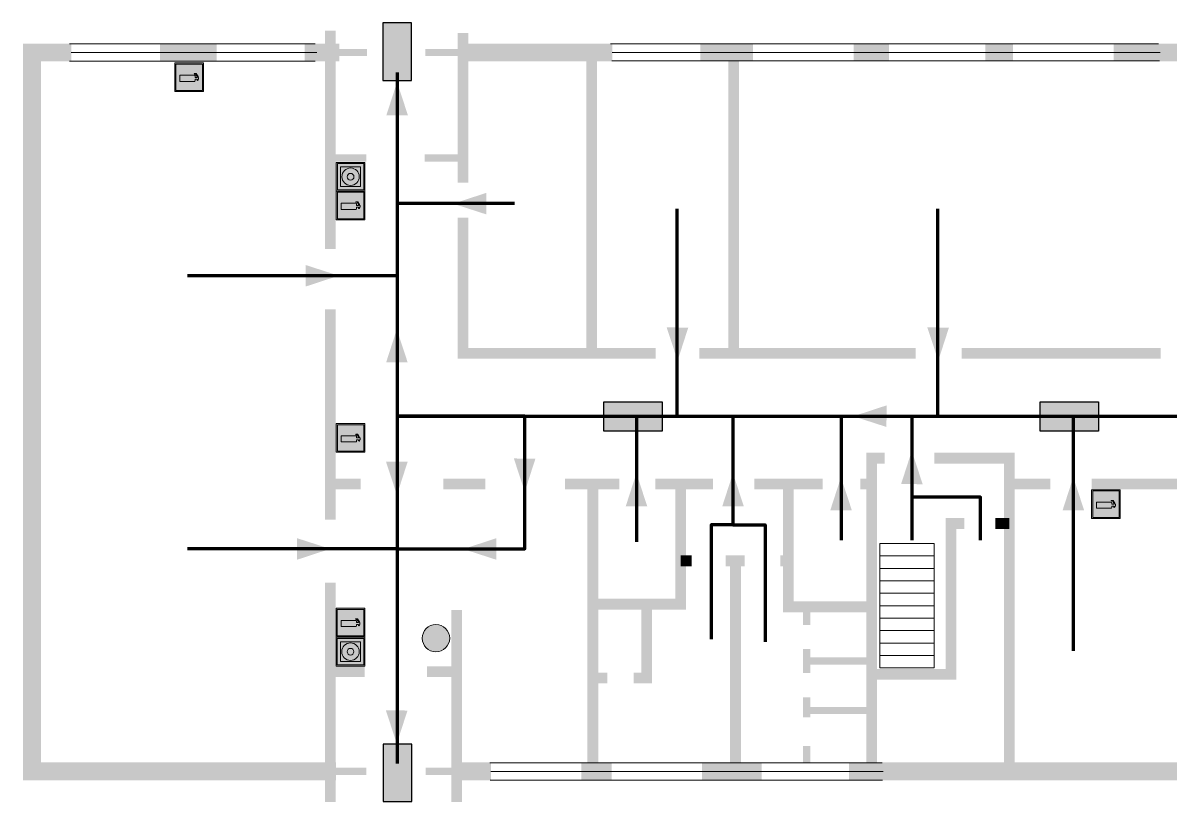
# Model space of a CAD drawing. Header units: millimetres. Extents: x 13810 to 67229, y 12374 to 21950.
# Drawn here: x 24363.1 to 24682.3, y 19631 to 19848.2 of the extents above; entities that cross this region are included whole.
import ezdxf

# ---------------------------------------------------------------- set-up
doc = ezdxf.new("R2010")
doc.units = ezdxf.units.MM
doc.layers.add('План_Штампы', color=7, linetype='Continuous')

# ---------------------------------------------------------------- blocks, each defined once
blk = doc.blocks.new('A$C32E8229D')
at = {"true_color": 0xffffff}
blk.add_hatch(color=7, dxfattribs=at).paths.add_polyline_path([(0, 0), (0, -8), (16, -8), (16, 0)])
h = blk.add_hatch(color=126)
h.paths.add_polyline_path([(0.2, -0.2), (15.8, -0.2), (15.8, -7.8), (0.2, -7.8)])
h.paths.add_polyline_path([(13.49, -2.05), (12.08, -2.05), (11.37, -2.63, 0.162397), (11.29, -2.84), (11.29, -3.63), (10.35, -3.63), (10.35, -4.05), (11.68, -4.05), (11.68, -3.48), (12.26, -4.28), (11.29, -5.1), (11.29, -6.78), (11.85, -6.78), (11.85, -5.44), (12.8, -4.64), (12.8, -5.94), (14.46, -5.94), (14.46, -5.39), (13.45, -5.39), (13.45, -3.97), (12.46, -2.59), (13.15, -2.59), (13.69, -3.34), (14.18, -3)], flags=16)
h.paths.add_polyline_path([(10.74, -1.82, 1), (11.8, -1.82, 1)], flags=16)
h.paths.add_polyline_path([(9.39, -3.59), (5.99, -3.59), (6.56, -3.03), (5.91, -3.03), (5.1, -3.83), (5.91, -4.64), (6.56, -4.64), (5.99, -4.09), (9.39, -4.09)], flags=16)
h.paths.add_polyline_path([(4.29, -1.08), (1.72, -1.08), (1.72, -6.6), (4.29, -6.6)], flags=16)
at = {"color": 126}
blk.add_lwpolyline([(16, -8), (0, -8), (0, 0), (16, 0)], close=True, dxfattribs=at)
blk = doc.blocks.new('A$C7B8C2D5B')
at = {"lineweight": 0}
h = blk.add_hatch(color=5, dxfattribs=at)
h.dxf.hatch_style = 1
h.paths.add_polyline_path([(1.4, -3.02, 1), (-2.11, -3.02, 1)])
at = {"color": 5, "lineweight": 0}
blk.add_circle((-0.36, -3.02), 1.75, dxfattribs=at)
blk = doc.blocks.new('A$C54414219')
at = {"true_color": 0xffffff}
h = blk.add_hatch(color=7, dxfattribs=at)
h.paths.add_polyline_path([(2.39, -9.45), (2.39, -18.3), (11.23, -18.3), (11.23, -9.45)], flags=0)
h.paths.add_polyline_path([(10.71, -13.87, -1), (2.92, -13.87, -1)], flags=0)
h.paths.add_polyline_path([(8.3, -13.87, -1), (5.33, -13.87, -1)], flags=0)
h.paths.add_polyline_path([(0.41, -7.47), (0.41, -20.27), (13.21, -20.27), (13.21, -7.47)])
h.paths.add_polyline_path([(0.92, -19.77), (12.71, -19.77), (12.71, -7.98), (0.92, -7.98)], flags=16)
h.paths.add_polyline_path([(11.23, -9.45), (11.23, -18.3), (2.39, -18.3), (2.39, -9.45)], flags=0)
at = {"lineweight": 5}
h = blk.add_hatch(color=242, dxfattribs=at)
h.paths.add_polyline_path([(12.71, -7.98), (0.92, -7.98), (0.92, -19.77), (12.71, -19.77)])
h.paths.add_polyline_path([(11.23, -18.3), (2.39, -18.3), (2.39, -9.45), (11.23, -9.45)], flags=16)
h.paths.add_polyline_path([(10.71, -13.87, -1), (2.92, -13.87, -1)], flags=0)
h.paths.add_polyline_path([(8.3, -13.87, -1), (5.33, -13.87, -1)], flags=0)
at = {"true_color": 0xffffff}
h = blk.add_hatch(color=7, dxfattribs=at)
h.paths.add_polyline_path([(2.39, -9.45), (2.39, -18.3), (11.23, -18.3), (11.23, -9.45)])
h.paths.add_polyline_path([(10.71, -13.87, -1), (2.92, -13.87, -1)], flags=16)
h.paths.add_polyline_path([(8.3, -13.87, -1), (5.33, -13.87, -1)], flags=0)
at = {"lineweight": 5}
h = blk.add_hatch(color=242, dxfattribs=at)
h.paths.add_polyline_path([(2.92, -13.87, 1), (10.71, -13.87, 1)])
h.paths.add_polyline_path([(8.3, -13.87, -1), (5.33, -13.87, -1)], flags=16)
at = {"color": 242, "lineweight": 5}
for p, q in [((0.41, -20.27), (0.41, -7.47)), ((0.41, -7.47), (13.21, -7.47)), ((0.41, -7.47), (13.21, -7.47)), ((13.21, -20.27), (13.21, -7.47)), ((0.41, -20.27), (13.21, -20.27))]:
    blk.add_line(p, q, dxfattribs=at)
for points in [[(0.92, -7.98), (12.71, -7.98), (12.71, -19.77), (0.92, -19.77)], [(2.39, -9.45), (11.23, -9.45), (11.23, -18.3), (2.39, -18.3)]]:
    blk.add_lwpolyline(points, close=True, dxfattribs=at)
for radius in [3.89, 1.49]:
    blk.add_circle((6.81, -13.87), radius, dxfattribs=at)
blk = doc.blocks.new('A$C7B4425F7')
at = {"true_color": 0xffffff}
blk.add_hatch(color=7, dxfattribs=at).paths.add_polyline_path([(0, 0), (-16, 0), (-16, -8), (0, -8)])
h = blk.add_hatch(color=126)
h.paths.add_polyline_path([(-0.2, -0.2), (-15.8, -0.2), (-15.8, -7.8), (-0.2, -7.8)])
h.paths.add_polyline_path([(-11.76, -2.03), (-11.76, -3.66), (-11.17, -3.66, -0.568275), (-11.17, -6.18), (-12.58, -6.18), (-12.58, -2.03)], flags=16)
h.paths.add_polyline_path([(-13.33, -4.12, -0.495768), (-13.59, -6.18), (-15.03, -6.18), (-15.03, -2.03), (-13.59, -2.03, -0.487973)], flags=16)
h.paths.add_polyline_path([(-10.25, -2.03), (-9.48, -2.03), (-9.48, -6.18), (-10.25, -6.18)], flags=16)
h.paths.add_polyline_path([(-13.84, -3.69), (-14.24, -3.69), (-14.24, -3.03), (-13.9, -3.03, -0.692621)], flags=0)
h.paths.add_polyline_path([(-9.15, -2.03), (-8.4, -2.03), (-8.04, -3.07), (-7.68, -2.03), (-6.93, -2.03), (-7.64, -4.1), (-6.93, -6.18), (-7.68, -6.18), (-8.04, -5.14), (-8.4, -6.18), (-9.15, -6.18), (-8.44, -4.1)], flags=16)
h.paths.add_polyline_path([(-11.76, -4.46), (-11.42, -4.46, -0.692621), (-11.36, -5.12), (-11.76, -5.12)], flags=0)
h.paths.add_polyline_path([(-13.9, -5.2), (-14.24, -5.2), (-14.24, -4.55), (-13.84, -4.55, -0.708038)], flags=0)
edge = h.paths.add_edge_path(flags=16)
edge.add_ellipse((-5.51, -4.08), major_axis=(0, 2.05), ratio=0.586184, start_angle=0, end_angle=360)
edge = h.paths.add_edge_path(flags=0)
edge.add_ellipse((-5.51, -4.08), major_axis=(0, 1.14), ratio=0.454828, start_angle=0, end_angle=360)
h.paths.add_polyline_path([(-4.13, -4.96, 0.377264), (-3.48, -4.52, 0.0555), (-3.16, -2.03), (-1.66, -2.03), (-1.66, -4.96), (-0.96, -4.96), (-0.96, -7.01), (-1.75, -7.01), (-1.75, -6.18), (-3.3, -6.18), (-3.3, -7.02), (-4.13, -7.02)], flags=16)
h.paths.add_polyline_path([(-2.73, -2.91), (-2.28, -2.91), (-2.28, -4.96), (-3.05, -4.96, 0.079136)], flags=0)
at = {"color": 126}
blk.add_lwpolyline([(-16, -8), (0, -8), (0, 0), (-16, 0)], close=True, dxfattribs=at)
blk = doc.blocks.new('A$C3AD82952')
at = {"true_color": 0xf5f5ff}
h = blk.add_hatch(color=7, dxfattribs=at)
h.dxf.hatch_style = 1
h.paths.add_polyline_path([(8.21, 8.73, 0.414214), (7.89, 9.05), (7.22, 9.05), (7.22, 9.92), (7.59, 9.92, 1), (7.57, 10.36), (7.22, 10.36), (7.22, 10.6), (6.43, 10.6), (6.43, 10.36), (6.01, 10.36), (4.74, 9.59), (4.74, 8.69), (4.98, 8.73), (4.98, 9.26), (6.12, 9.91), (6.43, 9.91), (6.43, 9.05), (5.76, 9.05, 0.414214), (5.44, 8.73), (5.44, 2.2), (8.21, 2.2)], flags=0)
h.paths.add_polyline_path([(12.8, 12.8), (0, 12.8), (0, 0), (12.8, 0)])
h.paths.add_polyline_path([(0.51, 12.29), (12.29, 12.29), (12.29, 0.51), (0.51, 0.51)], flags=16)
h.paths.add_polyline_path([(4.74, 9.59), (6.01, 10.36), (6.43, 10.36), (6.43, 10.6), (7.22, 10.6), (7.22, 10.36), (7.59, 10.36, -0.94586), (7.59, 9.92), (7.22, 9.92), (7.22, 9.05), (7.89, 9.05, -0.414214), (8.21, 8.73), (8.21, 2.2), (5.44, 2.2), (5.44, 8.73, -0.414214), (5.76, 9.05), (6.43, 9.05), (6.43, 9.91), (6.12, 9.91), (4.98, 9.26), (4.98, 8.73), (4.74, 8.69)], flags=0)
h = blk.add_hatch(color=242)
h.dxf.hatch_style = 1
h.paths.add_polyline_path([(12.29, 12.29), (0.51, 12.29), (0.51, 0.51), (12.29, 0.51)])
h.paths.add_polyline_path([(4.74, 8.69), (4.74, 9.59), (6.01, 10.36), (6.43, 10.36), (6.43, 10.6), (7.22, 10.6), (7.22, 10.36), (7.59, 10.36, -0.94586), (7.59, 9.92), (7.22, 9.92), (7.22, 9.05), (7.89, 9.05, -0.414214), (8.21, 8.73), (8.21, 2.2), (5.44, 2.2), (5.44, 8.73, -0.414214), (5.76, 9.05), (6.43, 9.05), (6.43, 9.91), (6.12, 9.91), (4.98, 9.26), (4.98, 8.73)], flags=16)
h = blk.add_hatch(color=7, dxfattribs=at)
h.dxf.hatch_style = 1
h.paths.add_polyline_path([(8.21, 8.73, 0.414214), (7.89, 9.05), (7.22, 9.05), (7.22, 9.92), (7.59, 9.92, 1), (7.57, 10.36), (7.22, 10.36), (7.22, 10.6), (6.43, 10.6), (6.43, 10.36), (6.01, 10.36), (4.74, 9.59), (4.74, 8.69), (4.98, 8.73), (4.98, 9.26), (6.12, 9.91), (6.43, 9.91), (6.43, 9.05), (5.76, 9.05, 0.414214), (5.44, 8.73), (5.44, 2.2), (8.21, 2.2)])
at = {"color": 242, "lineweight": 5}
for p, q in [((0, 0), (0, 12.8)), ((0, 12.8), (12.8, 12.8)), ((6.01, 10.36), (4.74, 9.59)), ((6.01, 10.36), (6.43, 10.36)), ((7.22, 10.6), (6.43, 10.6)), ((6.43, 10.6), (6.43, 10.36)), ((7.22, 10.36), (7.22, 10.6)), ((7.59, 10.36), (7.22, 10.36)), ((12.8, 0), (12.8, 12.8)), ((4.74, 9.59), (4.74, 8.69)), ((4.74, 8.69), (4.98, 8.73)), ((4.98, 9.26), (6.12, 9.91)), ((4.98, 8.73), (4.98, 9.26)), ((5.44, 2.2), (5.44, 8.73)), ((5.76, 9.05), (6.43, 9.05)), ((6.12, 9.91), (6.43, 9.91)), ((6.43, 9.91), (6.43, 9.05)), ((7.22, 9.05), (7.22, 9.92)), ((7.59, 9.92), (7.22, 9.92)), ((7.89, 9.05), (7.22, 9.05)), ((8.21, 2.2), (8.21, 8.73)), ((0, 0), (12.8, 0)), ((5.44, 2.2), (8.21, 2.2))]:
    blk.add_line(p, q, dxfattribs=at)
blk.add_lwpolyline([(0.51, 12.29), (12.29, 12.29), (12.29, 0.51), (0.51, 0.51)], close=True, dxfattribs=at)
for centre, radius, start, end in [((7.58, 10.14), 0.223, 273.1875, 86.8125), ((5.76, 8.73), 0.32, 90, 180), ((7.89, 8.73), 0.32, 0, 90)]:
    blk.add_arc(centre, radius, start, end, dxfattribs=at)

msp = doc.modelspace()

# ---------------------------------------------------------------- linework, layer by layer
at = {"lineweight": 0}
for points, const_width in [([(24448.63, 19846.01), (24448.63, 19785.29)], 3), ([(24485.54, 19845.34), (24485.54, 19803.7)], 3), ([(24451.11, 19839.95), (24458.79, 19839.95)], 2), ([(24475.04, 19839.95), (24485.07, 19839.95)], 2), ([(24521.31, 19756.18), (24521.31, 19839.29)], 3), ([(24560.86, 19756.18), (24560.86, 19838.61)], 3), ([(24448.94, 19810.59), (24458.6, 19810.59)], 2), ([(24474.85, 19810.59), (24484.88, 19810.59)], 2), ([(24485.54, 19793.93), (24485.54, 19756.18), (24539.1, 19756.18)], 3), ([(24448.63, 19768.43), (24448.63, 19709.88)], 3), ([(24551.27, 19756.18), (24611.5, 19756.18)], 3), ([(24624.32, 19756.18), (24679.63, 19756.18)], 3), ([(24596.08, 19719.86), (24599.25, 19719.86), (24599.25, 19727.02), (24602.86, 19727.02)], 3), ([(24616.64, 19727.02), (24637.57, 19727.02), (24637.57, 19640.87)], 3), ([(24448.63, 19719.86), (24457.09, 19719.86)], 3), ([(24480.08, 19719.86), (24491.79, 19719.86)], 3), ([(24513.94, 19719.86), (24528.99, 19719.86)], 3), ([(24521.65, 19719.86), (24521.65, 19640.94)], 3), ([(24546.12, 19719.86), (24546.12, 19686.39), (24521.65, 19686.39)], 3), ([(24539.02, 19719.86), (24555.12, 19719.86)], 3), ([(24566.61, 19719.86), (24585.63, 19719.86)], 3), ([(24576.04, 19698.45), (24576.04, 19719.86)], 3), ([(24599.25, 19719.86), (24599.25, 19640.48)], 3), ([(24637.57, 19719.86), (24649, 19719.86)], 3), ([(24660.48, 19719.86), (24713.49, 19719.86)], 3), ([(24624.99, 19708.84), (24621.33, 19708.84), (24621.33, 19666.86), (24599.25, 19666.86)], 3), ([(24637.57, 19708.84), (24633.66, 19708.84)], 3), ([(24546.12, 19698.45), (24549.19, 19698.45)], 3), ([(24558.64, 19698.45), (24563.9, 19698.45)], 3), ([(24561.36, 19698.45), (24561.36, 19639.68)], 3), ([(24573.88, 19698.45), (24576.04, 19698.45), (24576.04, 19685.64), (24599.25, 19685.64)], 3), ([(24448.63, 19692.39), (24448.63, 19631.31)], 3), ([(24536.65, 19686.39), (24536.65, 19665.83), (24533, 19665.83)], 3), ([(24483.8, 19631.31), (24483.8, 19684.77)], 3), ([(24581.15, 19685.31), (24581.15, 19680.59)], 2), ([(24581.15, 19673.91), (24581.15, 19667.24)], 2), ([(24448.63, 19667.58), (24458.2, 19667.58)], 3), ([(24483.8, 19667.58), (24475.55, 19667.58)], 3), ([(24581.15, 19670.58), (24599.65, 19670.58)], 2), ([(24521.65, 19665.83), (24525.72, 19665.83)], 3), ([(24581.15, 19660.43), (24581.15, 19654.87)], 2), ([(24581.15, 19656.81), (24598.4, 19656.81)], 2), ([(24581.15, 19642.24), (24581.15, 19646.94)], 2), ([(24448.63, 19639.84), (24458.66, 19639.84)], 2), ([(24483.8, 19639.84), (24475.13, 19639.84)], 2)]:
    msp.add_lwpolyline(points, dxfattribs=dict(at, const_width=const_width))
at = {"lineweight": 100, "const_width": 5}
for points in [[(24376.52, 19839.95), (24365.59, 19839.95), (24365.59, 19639.84), (24450.22, 19639.84)], [(24401.18, 19839.95), (24416.96, 19839.95)], [(24441.52, 19839.95), (24451.11, 19839.95)], [(24527.07, 19839.95), (24484.41, 19839.95)], [(24566.23, 19839.95), (24551.59, 19839.95)], [(24592.91, 19639.84), (24755.62, 19639.84), (24755.62, 19839.95), (24666.55, 19839.95)], [(24604.11, 19839.95), (24594.24, 19839.95)], [(24638.57, 19839.95), (24630.86, 19839.95)], [(24483.83, 19639.84), (24493.32, 19639.84)], [(24518.42, 19639.84), (24526.92, 19639.84)], [(24552.03, 19639.84), (24568.63, 19639.84)]]:
    msp.add_lwpolyline(points, dxfattribs=at)
at = {"lineweight": 0}
for points in [[(24376.04, 19842.35), (24444.39, 19842.35)], [(24526.61, 19842.34), (24679.03, 19842.34)], [(24376.52, 19839.95), (24444.87, 19839.95)], [(24527.07, 19839.95), (24679.5, 19839.95)], [(24376.06, 19837.57), (24444.41, 19837.57)], [(24526.92, 19837.59), (24679.35, 19837.59)], [(24492.96, 19642.24), (24602.14, 19642.24)], [(24493.32, 19639.84), (24602.49, 19639.84)], [(24493.12, 19637.41), (24602.29, 19637.41)]]:
    msp.add_lwpolyline(points, dxfattribs=at)
at = {"color": 126, "lineweight": 100, "true_color": 0x008754}
for points in [[(24467.18, 19834.39), (24467.18, 19642.01)], [(24499.86, 19797.89), (24467.18, 19797.89)], [(24545.16, 19738.71), (24545.16, 19796.46)], [(24617.69, 19738.71), (24617.69, 19796.46)], [(24467.18, 19777.75), (24408.85, 19777.75)], [(24467.18, 19701.79), (24502.72, 19701.79), (24502.72, 19738.71), (24467.18, 19738.71), (24744.44, 19738.71)], [(24533.78, 19738.71), (24533.78, 19703.78)], [(24560.65, 19738.71), (24560.65, 19708.45), (24554.59, 19708.45), (24554.59, 19676.66)], [(24590.72, 19738.71), (24590.72, 19704.17)], [(24610.42, 19738.71), (24610.42, 19704.17)], [(24655.36, 19738.71), (24655.36, 19673.42)], [(24629.54, 19704.17), (24629.54, 19716.13), (24610.42, 19716.13)], [(24560.65, 19708.45), (24569.63, 19708.45), (24569.63, 19675.93)], [(24467.18, 19701.79), (24408.85, 19701.79)]]:
    msp.add_lwpolyline(points, dxfattribs=at)
at = {"lineweight": 0}
for points in [[(24601.54, 19699.83), (24616.64, 19699.83), (24616.64, 19703.29), (24601.54, 19703.29)], [(24601.54, 19696.36), (24616.64, 19696.36), (24616.64, 19699.83), (24601.54, 19699.83)], [(24601.54, 19692.89), (24616.64, 19692.89), (24616.64, 19696.36), (24601.54, 19696.36)], [(24601.54, 19689.43), (24616.64, 19689.43), (24616.64, 19692.89), (24601.54, 19692.89)], [(24601.54, 19685.96), (24616.64, 19685.96), (24616.64, 19689.43), (24601.54, 19689.43)], [(24601.54, 19682.5), (24616.64, 19682.5), (24616.64, 19685.96), (24601.54, 19685.96)], [(24601.54, 19679.03), (24616.64, 19679.03), (24616.64, 19682.5), (24601.54, 19682.5)], [(24601.54, 19675.57), (24616.64, 19675.57), (24616.64, 19679.03), (24601.54, 19679.03)], [(24601.54, 19672.1), (24616.64, 19672.1), (24616.64, 19675.57), (24601.54, 19675.57)], [(24601.54, 19668.64), (24616.64, 19668.64), (24616.64, 19672.1), (24601.54, 19672.1)]]:
    msp.add_lwpolyline(points, close=True, dxfattribs=at)
at = {"layer": 'План_Штампы', "color": 126, "true_color": 0x008754}
for points in [[(24470.22, 19822.45), (24464.21, 19822.47), (24467.19, 19831.69)], [(24492.05, 19800.89), (24492.03, 19794.88), (24482.81, 19797.86)], [(24441.72, 19774.79), (24441.74, 19780.8), (24450.96, 19777.82)], [(24470.15, 19753.66), (24464.14, 19753.67), (24467.12, 19762.89)], [(24542.22, 19763.41), (24548.22, 19763.39), (24545.25, 19754.18)], [(24614.75, 19763.41), (24620.76, 19763.39), (24617.78, 19754.18)], [(24603.39, 19741.72), (24603.37, 19735.71), (24594.15, 19738.69)], [(24464.12, 19726.03), (24470.13, 19726.02), (24467.15, 19716.8)], [(24499.69, 19726.94), (24505.7, 19726.92), (24502.72, 19717.7)], [(24613.44, 19719.79), (24607.43, 19719.8), (24610.41, 19729.02)], [(24536.82, 19713.59), (24530.81, 19713.61), (24533.79, 19722.82)], [(24563.68, 19713.6), (24557.67, 19713.61), (24560.65, 19722.83)], [(24593.74, 19712.5), (24587.73, 19712.51), (24590.71, 19721.73)], [(24658.38, 19712.5), (24652.37, 19712.51), (24655.35, 19721.73)], [(24439.34, 19698.75), (24439.36, 19704.76), (24448.58, 19701.78)], [(24494.84, 19704.76), (24494.82, 19698.75), (24485.6, 19701.73)], [(24464.08, 19656.81), (24470.09, 19656.79), (24467.11, 19647.57)]]:
    msp.add_solid(points, dxfattribs=at)

# ---------------------------------------------------------------- block references
at = {"xscale": 0.625, "yscale": 0.625, "zscale": 0.625, "rotation": 270}
for p in [(24405.34, 19837.05), (24450.26, 19801.37), (24450.26, 19736.67), (24660.43, 19718.22), (24450.22, 19685.27)]:
    msp.add_blockref('A$C3AD82952', p, dxfattribs=at)
for name, p, xscale, yscale, zscale in [('A$C54414219', (24450, 19814.04), 0.625, 0.625, 0.625), ('A$C7B8C2D5B', (24478.8, 19683.48), 2.177419353276491, 2.177419353276491, 2.177419353276491), ('A$C54414219', (24449.97, 19681.83), 0.625, 0.625, 0.625)]:
    msp.add_blockref(name, p, dxfattribs=dict(xscale=xscale, yscale=yscale, zscale=zscale))
at = {"layer": 'План_Штампы', "rotation": 270}
for p in [(24471.23, 19832.18), (24471.33, 19631.42)]:
    msp.add_blockref('A$C7B4425F7', p, dxfattribs=at)
at = {"layer": 'План_Штампы', "color": 126, "true_color": 0x008754, "xscale": 1.012510887696, "yscale": 1.012510887696, "zscale": 1.012510887696, "rotation": 359.9978653237144}
for p in [(24524.75, 19742.69), (24646.13, 19742.69)]:
    msp.add_blockref('A$C32E8229D', p, dxfattribs=at)

doc.saveas('drawing.dxf')
